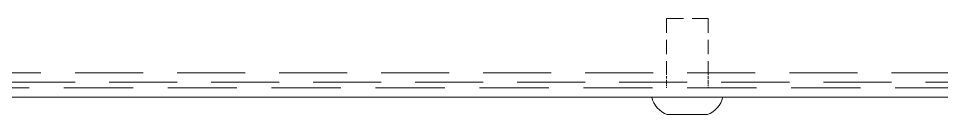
# Model space of a CAD drawing. Header units: millimetres. Extents: x 24 to 1656, y 24 to 1164.
# Drawn here: x 795 to 911.8, y 718.6 to 730.8 of the extents above; entities that cross this region are included whole.
import ezdxf

# ---------------------------------------------------------------- set-up
doc = ezdxf.new("R2010")
doc.units = ezdxf.units.MM
doc.header["$LTSCALE"] = 4
doc.linetypes.add('HIDDEN', pattern=[9.525, 6.35, -3.175])
doc.layers.add('가는파선_A3', color=7, linetype='HIDDEN', lineweight=13, true_color=0x008000)
doc.layers.add('굵은실선_A3', color=7, linetype='Continuous', lineweight=18)

msp = doc.modelspace()

# ---------------------------------------------------------------- linework, layer by layer
at = {"layer": '가는파선_A3', "ltscale": 0.085927}
msp.add_line((876.99, 730.75), (882.29, 730.75), dxfattribs=at)
at = {"layer": '가는파선_A3', "ltscale": 0.0712}
for p, q in [((876.99, 730.75), (876.99, 723.85)), ((882.29, 730.75), (882.29, 723.85))]:
    msp.add_line(p, q, dxfattribs=at)
at = {"layer": '가는파선_A3', "ltscale": 0.33902}
for p, q in [((724.64, 723.85), (1034.64, 723.85)), ((1034.64, 722.65), (724.64, 722.65))]:
    msp.add_line(p, q, dxfattribs=at)
at = {"layer": '가는파선_A3', "ltscale": 0.0123}
for p, q in [((876.99, 722.65), (876.99, 723.85)), ((876.99, 722.65), (876.99, 723.85)), ((882.29, 723.85), (882.29, 722.65)), ((882.29, 722.65), (882.29, 723.85))]:
    msp.add_line(p, q, dxfattribs=at)
at = {"layer": '가는파선_A3', "ltscale": 0.007133}
for p, q in [((876.99, 722.65), (876.99, 721.95)), ((882.29, 722.65), (882.29, 721.95))]:
    msp.add_line(p, q, dxfattribs=at)
at = {"layer": '가는파선_A3', "ltscale": 0.345245}
msp.add_line((708.64, 721.95), (1050.64, 721.95), dxfattribs=at)
at = {"layer": '굵은실선_A3'}
for p, q in [((708.64, 720.75), (1050.64, 720.75)), ((877.11, 718.55), (882.18, 718.55))]:
    msp.add_line(p, q, dxfattribs=at)
for centre, start, end in [((878.1, 721.42), 192.6845, 250.8267), ((881.18, 721.42), 289.1733, 347.3155)]:
    msp.add_arc(centre, 3.03, start, end, dxfattribs=at)

doc.saveas('drawing.dxf')
